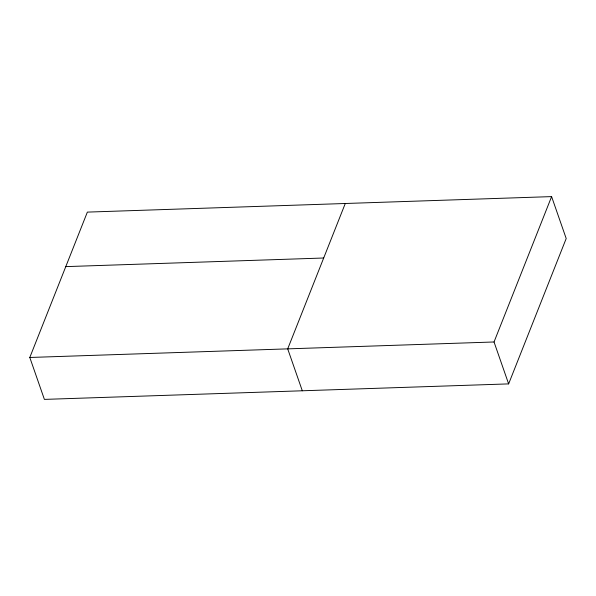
<?xml version="1.0" encoding="UTF-8"?>
<svg xmlns="http://www.w3.org/2000/svg" width="596" height="596" viewBox="0 0 596 596"><rect width="100%" height="100%" fill="white"/><g stroke="black" fill="none" stroke-linecap="round" stroke-linejoin="round"><path stroke-width="0.89" d="M29.8 357.473L87.366 212.109L551.605 196.605L566.2 238.527L508.634 383.891L44.395 399.394L29.8 357.473L494.032 341.977L551.605 196.605M345.278 203.497L287.704 348.869L302.306 390.782M65.784 266.621L323.688 258.008M494.032 341.977L508.634 383.891"/></g></svg>
